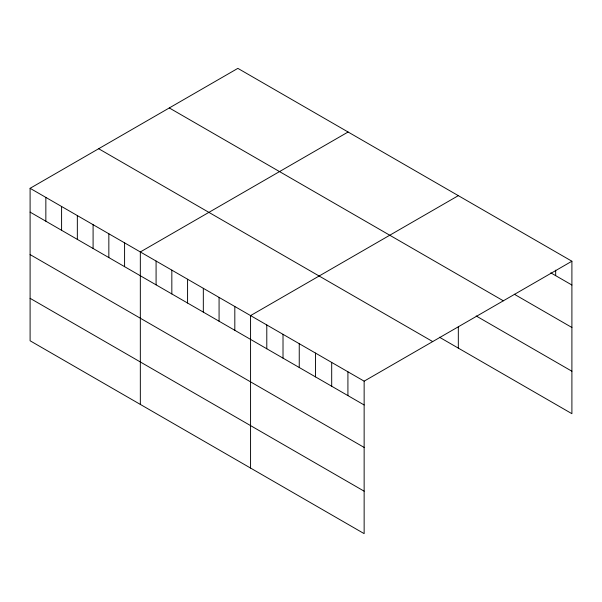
<?xml version="1.0" encoding="UTF-8"?>
<svg xmlns="http://www.w3.org/2000/svg" width="602" height="602" viewBox="0 0 602 602"><rect width="100%" height="100%" fill="white"/><g stroke="black" fill="none" stroke-linecap="round" stroke-linejoin="round"><path stroke-width="0.9" d="M30.1 188.313L364.142 381.164L364.142 533.635L30.1 340.777L30.1 188.313L237.858 68.365L571.9 261.223L571.9 413.687L439.43 337.21M348.091 132.004L140.334 251.952L140.334 404.424M458.325 195.65L250.567 315.598L250.567 468.07M364.142 381.164L571.9 261.223M550.807 272.849L571.9 285.024M514.304 294.235L571.9 327.488M169.297 107.946L503.34 300.804M476.174 315.967L571.9 371.231M98.66 148.724L432.703 341.582M30.1 212.115L364.142 404.973M30.1 254.578L364.142 447.436M30.1 298.321L364.142 491.179M555.676 270.163L555.676 275.663M458.325 326.886L458.325 348.122M347.918 371.803L347.918 395.604M331.694 362.434L331.694 386.243M315.471 353.065L315.471 376.875M299.247 343.697L299.247 367.506M283.015 334.328L283.015 358.137M266.791 324.96L266.791 348.769M234.818 306.501L234.818 330.31M219.075 297.411L219.075 321.22M203.325 288.32L203.325 312.129M187.576 279.23L187.576 303.032M171.833 270.14L171.833 293.942M156.084 261.042L156.084 284.851M124.584 242.862L124.584 266.671M108.842 233.772L108.842 257.573M93.092 224.674L93.092 248.483M77.342 215.584L77.342 239.393M61.592 206.494L61.592 230.303M45.85 197.403L45.85 221.205"/></g></svg>
